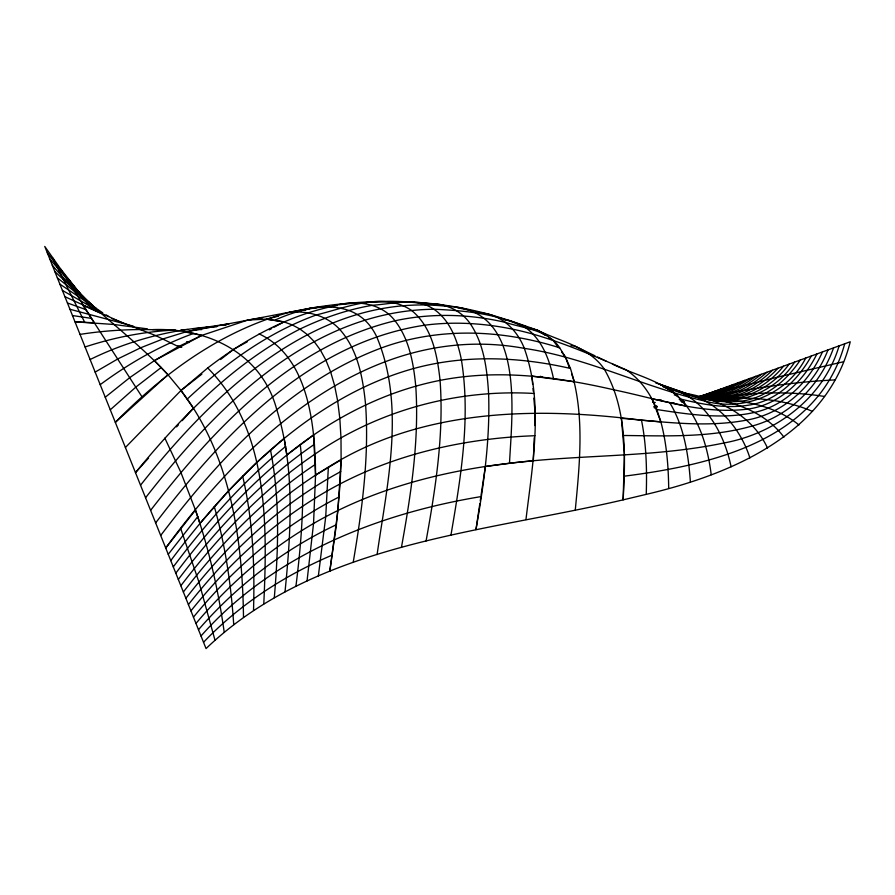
<?xml version="1.0" encoding="UTF-8"?>
<svg xmlns="http://www.w3.org/2000/svg" width="895" height="895" viewBox="0 0 895 895"><rect width="100%" height="100%" fill="white"/><g stroke="black" fill="none" stroke-linecap="round" stroke-linejoin="round"><path stroke-width="1.34" d="M82.911 297.129L60.826 269.205L44.75 246.427L206.051 648.573C317.11 542.392 481.376 533.129 623.121 499.857C625.605 455.823 627.048 408.388 604.17 368.941C588.72 346.667 560.527 341.577 537.582 330.3C521.718 324.549 505.742 319.112 489.531 314.447C431.871 298.628 371.089 298.18 312.344 307.858L185.31 332.034L163.17 338.881L140.772 347.741L118.095 358.772L95.161 372.096M525.958 519.57C532.682 463.375 543.869 403.365 524.313 348.368C517.355 330.367 501.726 314.615 481.734 313.071M828.009 349.9C814.372 384.906 784.177 413.658 746.486 420.135C705.126 427.955 662.882 421.69 621.421 418.334L624.43 454.727L623.121 499.857L646.246 494.364C647.007 469.573 646.38 444.591 641.491 420.202C535.859 406.666 421.411 408.623 328.364 467.134C272.55 500.618 225.73 547.225 185.891 598.296M328.364 467.134L325.724 516.773L318.351 575.966M253.52 610.457C254.795 565.528 252.972 520.118 242.657 476.218C290.483 428.112 347.573 386.853 413.635 368.527C464.807 354.521 519.066 356.646 570.439 368.449C584.961 414.15 579.759 463.062 575.284 509.949M307.052 580.978L313.541 523.541L315.555 475.122L341.118 459.817L337.952 510.497L329.808 571.211L336.397 524.705L340.122 483.96L341.118 459.817L340.995 437.991L339.82 418.379L337.65 400.87L334.551 385.376L330.591 371.794L325.825 360.025L320.32 349.967L314.134 341.521L307.332 334.585L299.982 329.069L292.15 324.863L283.883 321.864L266.318 319.123L247.803 320.052L201.934 335.334L178.407 346.622L154.455 360.584L130.066 377.399L105.241 397.235M534.203 437.744L533.331 460.835C452.434 467.772 370.72 487.093 301.402 530.836C261.541 555.739 226.245 587.556 195.971 623.435M534.662 425.528L535.132 413.311L533.834 398.152M263.79 603.924C267.448 523.474 268.612 429.298 207.718 367.968L180.991 390.455L125.401 447.5M481.074 495.327L485.358 466.519L509.49 463.319C512.108 411.611 525.231 308.473 447.847 306.426C318.598 291.535 214.33 391.909 140.526 485.202M274.295 597.726C278.479 548.601 280.045 498.593 270.48 449.972M285.013 591.841C291.032 531.35 295.238 468.465 276.768 409.619C261.608 352.932 207.606 327.481 152.542 329.617M295.932 586.259C301.749 539.349 305.486 491.724 300.261 444.558C347.998 408.825 404.216 383.295 463.845 376.739C514.412 371.045 565.282 378.63 614.518 389.963C658.351 398.98 702.698 414.911 748.063 409.06C779.131 404.753 803.531 381.281 816.889 353.972M479.843 503.561L475.961 529.627C483.747 484.821 490.158 439.423 488.614 393.834C487.093 369.59 484.106 343.993 470.076 323.419C460.925 310.487 445.374 303.17 429.634 303.662C410.447 301.369 390.97 301.156 371.727 302.096M480.257 500.82L480.66 498.079M353.189 562.44C361.972 510.474 369.288 457.658 365.607 404.842C362.99 378.272 358.056 349.699 339.529 329.192C326.876 315.644 307.645 310.531 289.577 312.288C221.971 330.289 163.763 372.969 115.321 422.362L167.936 374.703C131.867 335.636 86.804 306.012 52.313 265.278M377.097 554.564C387.244 483.445 405.703 405.67 376.672 336.688C357.083 295.54 309.323 304.636 275.246 319.996M450.957 535.087C460.757 477.482 470.848 418.211 461.406 359.868C457.188 338.288 447.88 314.123 426.076 305.027C408.836 299.154 390.097 304.031 372.432 305.273C347.238 309.603 322.983 317.982 299.982 329.069C234.289 362.542 181.741 416.22 135.481 472.638L148.559 458.072M401.43 547.449C410.984 494.297 419.397 440.228 415.75 386.069C413.49 363.314 409.407 339.328 395.008 320.79C380.129 301.514 353.167 299.881 331.474 306.56C285.908 316.539 244.391 339.652 207.718 367.968M426.076 540.994C435.574 488.088 444.043 434.243 440.06 380.353C437.308 355.315 432.24 327.067 411.454 310.364C382.937 291.233 346.477 307.679 316.629 314.85C267.672 332.492 225.025 363.762 187.29 399.036C231.57 462.379 242.511 541.822 243.496 617.326M646.246 494.364C730.354 474.618 827.081 434.455 850.25 341.767L702.351 395.87M844.69 343.803C818.265 440.866 710.977 465.109 624.352 476.162M839.13 345.839C823.635 397.727 776.099 433.448 724.021 442.969C653.462 457.725 580.777 454.324 509.49 463.319M833.569 347.875C820.435 384.783 790.565 415.616 752.303 425.998C710.473 437.912 666.462 435.899 623.435 435.485M822.449 351.936C809.684 380.431 786 405.413 754.698 412.382C722.388 419.632 689.083 414.43 656.829 409.541C650.643 393.722 640.428 379.469 626.243 369.903C595.846 356.534 565.181 343.411 533.23 334.182C498.045 324.37 461.048 320.488 424.722 325.198C308.954 342.572 223.37 434.455 155.641 522.904M811.329 356.009C799.022 378.093 779.914 397.883 754.63 403.992C730.085 409.608 704.768 404.954 680.737 399.08C662.222 380.599 635.394 375.285 612.516 364.097M805.768 358.045C787.063 394.18 744.26 411.767 705.338 401.173C643.952 387.311 586.93 357.553 524.313 348.368C373.64 320.623 247.579 435.306 165.72 548.031L195.446 510.038L180.868 472.359L164.848 438.114M168.249 554.318L197.717 516.695L195.446 510.038C209.173 549.631 218.425 590.7 224.209 632.172M170.766 560.606C192.917 530.992 216.646 502.531 242.657 476.218M173.283 566.882C206.297 522.926 242.97 481.331 285.617 446.46M800.208 360.07C786.548 380.789 765.796 398.297 740.422 401.262C715.217 403.947 690.459 396.395 666.976 388.083M175.812 573.169C211.802 525.454 252.334 480.581 300.261 444.558M178.329 579.457C217.071 528.408 261.351 480.704 314.413 444.3C311.113 403.186 300.373 353.111 259.147 333.913M160.686 535.467C219.264 458.374 288.761 382.433 381.673 347.853C438.841 326.899 502.184 329.55 559.666 347.797L565.483 357.161L570.439 368.449M180.846 585.733C219.006 535.836 262.794 489.42 315.029 454.078C378.786 410.167 456.931 388.933 534.125 393.476M183.363 592.02C220.875 543.422 264.115 498.481 315.409 464.348L314.413 444.3M150.606 510.329C213.871 428.806 290.808 345.738 395.008 320.79C431.479 312.858 469.517 313.955 505.787 322.491C524.548 328.61 547.841 329.718 559.666 347.797M145.561 497.765C216.344 407.113 310.811 310.587 434.053 309.245C465.176 310.576 497.933 313.742 526.014 327.939C542.157 339.809 549.418 359.611 553.49 378.495M188.409 604.584C230.395 551.454 280.784 503.807 340.76 471.598M190.926 610.871C226.088 567.184 267.269 527.86 315.074 498.246C380.677 457.132 458.05 438.438 534.886 435.72M794.648 362.106C774.499 393.834 734.437 408.019 698.682 397.145C730.499 400.132 763.95 410.525 783.93 437.14M193.454 617.147C233.606 568.168 282.496 525.667 339.183 496.915M176.583 426.881L178.452 424.812M182.188 420.65L193.409 408.176L180.991 390.455L167.936 374.703L154.455 360.584L201.934 335.334L185.31 332.034L207.192 327.067L228.829 323.845L223.784 325.411M198.489 629.722C236.627 585.755 283.681 549.474 336.397 524.705M789.088 364.142C769.901 390.813 736.339 404.853 703.962 398.51C736.999 399.304 772.351 403.399 798.955 424.957M201.006 635.998C272.326 555.236 377.187 513.708 481.432 496.535M783.528 366.178C765.326 388.676 736.898 401.922 707.889 399.338M203.534 642.286C239.591 604.394 284.33 575.451 332.336 555.045M777.968 368.214C760.179 387.602 734.627 400.904 707.844 399.08M110.275 409.798L136.018 386.953L161.234 367.465M772.407 370.25C755.649 386.707 733.576 398.588 709.746 399.304C747.459 392.39 786.548 390.522 824.541 396.463M766.847 372.275C750.525 387.032 730.085 397.704 707.856 398.7M201.878 374.121L180.991 390.455L187.29 399.036M220.573 359.51L233.763 349.195L247.21 341.868M761.287 374.311C745.826 386.741 727.646 396.608 707.721 399.047M100.195 384.671C128.846 363.459 160.026 345.504 193.644 333.443M755.727 376.347C741.384 386.886 725.23 395.389 707.632 398.767M750.167 378.384L734.605 387.927L718.931 394.852L705.763 398.622M744.606 380.42L728.519 389.493L712.319 396.105L703.537 398.432M269.216 329.863L271.655 328.532M274.105 327.201L283.883 321.864L266.318 319.123L278.502 316.148M739.046 382.445L722.422 391.059L703.123 398.018M733.486 384.481L716.324 392.636L701.557 397.794M90.115 359.533C126.698 341.476 166.593 330.68 207.192 327.067M727.926 386.517L710.227 394.214L698.816 397.917M722.366 388.553L698.917 397.369M716.805 390.589L698.044 397.38L777.184 377.231L843.504 361.748M698.38 396.854L711.245 392.614M85.07 346.969C114.325 337.359 144.822 331.385 175.599 330.042M697.753 397.011L705.685 394.65M224.086 325.209L228.829 323.845M304.255 310.05L312.344 307.858L329.382 306.157M298.807 311.18L312.344 307.858L316.483 307.634M656.863 407.135L654.178 407.74L656.785 407.225M337.135 305.128L334.618 305.62L337.348 305.598M339.652 304.624L352.954 303.315M289.577 312.288L312.344 307.858M703.056 397.883C746.609 389.459 790.509 381.941 834.901 379.939M193.175 328.868L216.702 326.753M247.803 320.052L262.582 317.814M80.035 334.394C108.843 329.897 138.132 328.532 167.242 330.311M682.113 402.358L684.641 402.023M654.368 406.856L656.997 406.52M658.619 400.132L661.204 399.852M680.379 400.96L683.03 400.714M427.15 303.864L429.634 303.662M320.611 307.399L323.363 307.242M718.416 398.689C750.133 396.832 783.047 398.566 812.526 411.431M707.99 399.181L717.186 398.756M181.103 329.808L187.984 329.517M362.609 302.946L366.749 302.778M671.295 402.884L674.058 402.817M681.8 401.788L684.485 401.732M194.841 329.528L201.688 329.606M674.282 394.863L677.067 394.952M457.289 307.712L472.784 310.957M141.925 396.709L94.322 322.793L74.99 321.831L113.687 324.449L147.362 328.857M670.523 391.059L673.129 391.272M652.712 402.258L655.285 402.459M641.491 420.202L660.879 421.903C666.674 443.573 668.397 466.06 668.699 488.424M185.947 331.676L188.621 331.944M679.271 399.562L681.856 399.819M694.721 396.507L697.384 396.877L682.561 392.871C717.13 398.085 752.236 414.81 767.541 448.104M72.473 315.543L91.402 318.363L94.322 322.793L60.826 269.205M504.243 319.739L509.49 320.533L527.591 327.178M570.999 345.481L574.87 346.152L594.951 355.807M433.538 304.378L436.145 304.848M675.412 395.355L677.918 395.892M529.896 328.644L537.582 330.3L545.648 334.473M682.438 393.173C715.597 398.734 740.109 427.004 749.898 457.949M475.334 311.583L480.436 312.847M69.955 309.267L133.433 326.205M186.552 341.778L189.102 342.55M528.889 327.659L537.582 330.3L545.301 335.289M711.223 474.742C706.826 439.602 693.916 400.345 659.425 384.089L690.448 394.975L655.677 382.881M67.438 302.98L85.607 309.502M540.278 376.292L542.873 377.242M177.982 345.895L181.73 347.349M663.173 386.853L669.426 389.359M112.132 318.642L155.54 335.513L178.407 346.622M123.778 323.487L64.91 296.704M675.199 390.086C707.274 401.855 724.536 435.115 731.092 466.787M597.468 357.015L606.251 361.233M97.6 310.509L62.393 290.416M102.735 312.803L59.875 284.129M106.259 314.995L108.608 316.461M548.613 337.426L553.032 340.268L558.48 347.663M91.189 304.289L96.033 308.305M91.469 304.871L57.347 277.853M92.778 305.464L71.544 287.273L54.83 271.565M92.767 305.519L88.482 302.007L100.743 313.306L82.743 305.072L91.402 318.363M94.009 306.862L95.91 308.518M89.31 302.566L74.374 287.407L49.796 259.002M82.687 296.2L89.198 302.778M77.138 290.226L88.18 302.398M680.737 399.08L686.868 406.185L652.03 398.756L660.879 421.903L656.829 409.541M79.879 293.236L63.455 273.758L47.267 252.714M91.726 309.2L68.949 279.934M561.59 351.88L565.483 357.161L569.265 367.521M669.796 402.772C684.116 426.535 688.434 454.671 690.392 481.913M84.656 322.222L52.76 258.04M180.667 528.43L198.925 582.041L214.99 640.171M571.614 373.987L574.445 381.762L531.943 376.113L532.648 384.38M197.717 516.695L199.921 523.474L228.549 490.885L256.641 462.592L284.185 438.326L286.847 454.973L313.563 435.004L315.555 475.122L315.409 464.348M214.297 506.626C225.316 545.021 231.078 584.759 233.718 624.565M533.006 388.508L533.241 391.272M656.729 406.218L654.189 406.666L656.729 406.218"/></g></svg>
